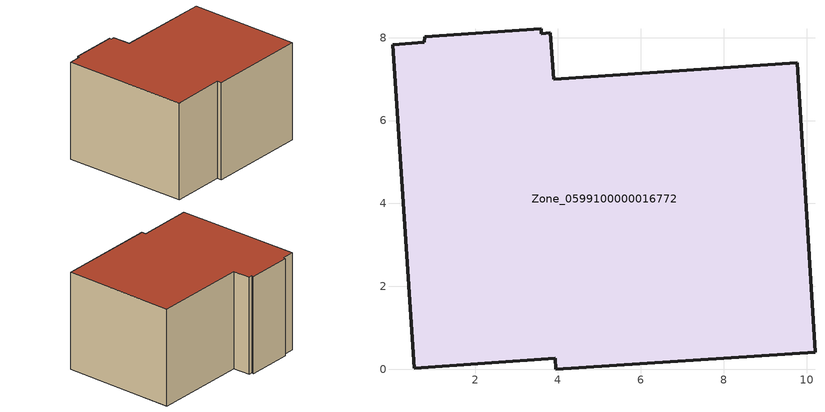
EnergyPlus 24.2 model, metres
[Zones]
Zone_0599100000016772
 floor ground (C_G): 0.78,7.89 0.79,8.02 3.6,8.22 3.6,8.1 3.82,8.12 3.9,7 9.77,7.39 10.2,0.41 3.95,0 3.93,0.27 0.54,0.02 0.01,7.83 z0
 wall outside (C_F): 0.54,0.02 3.93,0.27 3.95,0 10.2,0.41 9.77,7.39 3.9,7 3.82,8.12 3.6,8.1 3.6,8.22 0.79,8.02 0.78,7.89 0.01,7.83 0.54,0.02 z0:6.09
 roof outside (C_R): 3.9,7 3.82,8.12 3.6,8.1 3.6,8.22 0.79,8.02 0.78,7.89 0.01,7.83 0.54,0.02 3.93,0.27 3.95,0 10.2,0.41 9.77,7.39 z6.09
[BUILDING]
Pand.0599100000016772: North Axis=0; Terrain=City; Loads Convergence Tolerance Value=0.04; Temperature Convergence Tolerance Value=0.4; Solar Distribution=FullExterior; Maximum Number of Warmup Days=25; Minimum Number of Warmup Days=1
[Site:Location]
Rotterdam.The.Hague.AP_ZH_NLD Design_Conditions: Latitude=51.96; Longitude=4.45; Time Zone=1; Elevation=-4.5
[SITE:GROUNDTEMPERATURE:BUILDINGSURFACE]
18, 18, 18, 18, 18, 18, 18, 18, 18, 18, 18, 18
[MATERIAL] Thermal Absorptance=0.9; Solar Absorptance=0.7; Visible Absorptance=0.7
Name | Roughness | Thickness | Conductivity | Density | Specific Heat
G.TC.1946-1964 | MediumSmooth | 0.15 | 1 | 540 | 1210
F.TC.1946-1964 | Rough | 0.3 | 0.857143 | 1920 | 840
R.TC.1946-1964 | MediumRough | 0.2 | 0.235294 | 1500 | 1000
[CONSTRUCTION]
C_G: G.TC.1946-1964
C_F: F.TC.1946-1964
C_R: R.TC.1946-1964
[ZONE]
Zone_0599100000016772: Type=1; Multiplier=1; Ceiling Height=Autocalculate; Volume=Autocalculate; Floor Area=autocalculate; Part of Total Floor Area=Yes
[ZONEINFILTRATION:DESIGNFLOWRATE]
Infil_Zone_0599100000016772: Zone or ZoneList or Space or SpaceList=Zone_0599100000016772; Schedule=AlwaysOn; Design Flow Rate Calculation Method=Flow/Area; Flow Rate per Floor Area=0.003; Constant Term Coefficient=1; Temperature Term Coefficient=0; Velocity Term Coefficient=0; Velocity Squared Term Coefficient=0
[HVACTEMPLATE:ZONE:IDEALLOADSAIRSYSTEM]
Zone_0599100000016772: Maximum Heating Supply Air Temperature=50; Minimum Cooling Supply Air Temperature=13; Maximum Heating Supply Air Humidity Ratio=0.0156; Minimum Cooling Supply Air Humidity Ratio=0.0077; Heating Limit=NoLimit; Cooling Limit=NoLimit; Dehumidification Control Type=ConstantSensibleHeatRatio; Cooling Sensible Heat Ratio=0.7; Dehumidification Setpoint=60; Humidification Control Type=None; Humidification Setpoint=30; Outdoor Air Method=None; Outdoor Air Flow Rate per Person=0.00944; Outdoor Air Flow Rate per Zone Floor Area=0; Outdoor Air Flow Rate per Zone=0; Demand Controlled Ventilation Type=None; Outdoor Air Economizer Type=NoEconomizer; Heat Recovery Type=None; Sensible Heat Recovery Effectiveness=0.7; Latent Heat Recovery Effectiveness=0.65
[ZONECONTROL:THERMOSTAT]
ThermostatControl_Zone_0599100000016772: Zone or ZoneList=Zone_0599100000016772; Control Type Schedule=DualSetpointControlType; Control 1=Thermostat_Zone_0599100000016772; Temperature Difference Between Cutout And Setpoint=0
[THERMOSTATSETPOINT:DUALSETPOINT]
Thermostat_Zone_0599100000016772: Heating Setpoint Temperature Schedule=HeatingSetpoint_Zone_0599100000016772; Cooling Setpoint Temperature Schedule=CoolingSetpoint_Zone_0599100000016772
[SCHEDULE:COMPACT]
HeatingSetpoint_Zone_0599100000016772: Through: 12/31, For: AllDays, Until: 24:00, 21
CoolingSetpoint_Zone_0599100000016772: Through: 12/31, For: AllDays, Until: 24:00, 24
DualSetpointControlType: Through: 12/31, For: AllDays, Until: 24:00, 4
AlwaysOn: Through: 12/31, For: AllDays, Until: 24:00, 1
